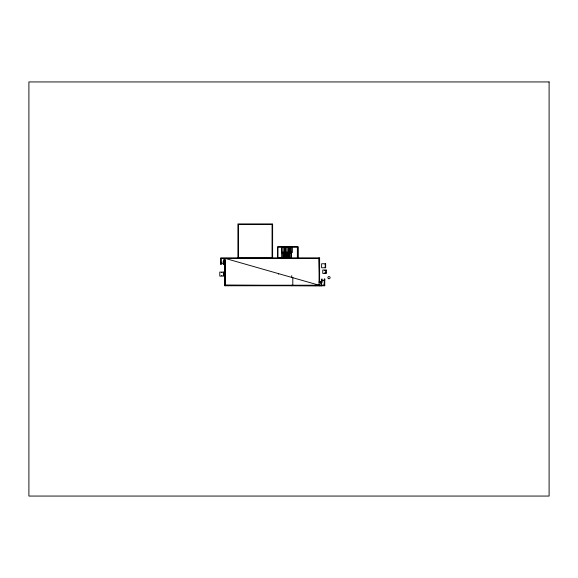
<?xml version="1.0" encoding="UTF-8"?>
<svg xmlns="http://www.w3.org/2000/svg" width="578" height="578" viewBox="0 0 578 578"><rect width="100%" height="100%" fill="white"/><g stroke="black" fill="none" stroke-linecap="round" stroke-linejoin="round"><path stroke-width="0.87" d="M321.628 285.221L321.621 285.756L224.719 285.221L324.215 285.221L324.749 285.756L324.749 279.058L324.215 279.058L324.215 285.221L321.621 285.756L321.621 279.058L322.156 279.058L322.156 282.274L319.078 282.274M324.215 285.221L324.749 279.058M223.823 261.364L225.254 261.364L223.823 258.417L223.823 264.579L223.289 264.579L223.289 261.198L224.719 261.364L225.254 285.221L225.254 258.417L319.078 285.221L321.621 282.274L319.078 281.739L321.621 281.739M281.5 252.246L291.55 252.246L291.55 257.882M281.5 252.514L292.36 252.514L292.36 247.153M291.55 252.788L281.5 252.788L281.5 247.153M277.975 257.788L291.457 257.788M238.454 258.055L272.072 258.055M220.695 258.417L319.078 258.417M223.289 261.899L224.719 261.899L223.289 261.198M221.23 263.243L223.289 263.243M325.132 264.291L325.645 264.291M325.132 267.238L325.645 267.238M324.337 270.461L326.18 270.461M221.562 272.628L221.952 272.628M324.337 272.968L326.18 272.968M221.562 275.576L221.952 275.576M322.156 280.395L324.215 280.395M324.749 285.756L224.719 285.756L224.719 261.364M278.683 274.232L278.56 273.762M325.833 270.461L325.833 272.968M325.241 264.291L325.241 267.238M319.612 285.221L319.612 285.756M319.078 285.221L319.078 257.882L319.612 281.739L319.612 257.882L220.695 257.882L220.695 264.579L221.23 264.579L221.23 258.417M315.588 285.221L315.588 285.756M298.169 257.882L298.169 246.712L277.527 246.712L277.527 257.882M297.721 257.882L297.721 247.153L277.975 247.153L277.975 258.323M297.359 247.471L297.359 257.882M292.808 285.221L292.808 277.411L291.731 277.411L291.731 275.648M291.731 285.221L291.731 285.756M291.016 247.153L291.016 258.323M290.886 247.153L290.886 252.514M289.809 252.514L289.809 257.882M289.679 247.153L289.679 257.882M289.542 247.153L289.542 252.514M288.473 252.514L288.473 257.882M288.335 247.153L288.335 257.882M288.205 247.153L288.205 252.514M287.129 252.514L287.129 257.882M286.999 252.514L286.999 257.882M286.861 247.153L286.861 252.514M285.792 252.514L285.792 257.882M285.655 247.153L285.604 258.323M285.525 247.153L285.525 252.514M284.448 252.514L284.448 257.882M284.318 247.153L284.318 257.882M284.181 247.153L284.181 252.514M283.112 252.514L283.112 257.882M282.974 252.514L282.974 257.882M282.844 247.153L282.844 252.514M281.638 247.153L281.638 257.882M272.614 257.882L272.614 223.932L237.919 223.932L237.919 257.882M272.072 258.236L272.072 224.502L238.454 224.502L238.454 258.236M225.788 285.221L225.788 285.756M223.404 272.628L223.404 275.576M220.695 262.658A1.994 1.994 0 0 1 221.128 262.253M223.39 262.253A1.994 1.994 0 0 1 223.823 262.658M324.749 280.98A1.994 1.994 0 0 1 324.547 281.197M549.1 81.939L28.9 81.939L28.9 496.061L549.1 496.061L549.1 81.939M325.645 263.756L321.621 263.756L321.621 267.773L325.645 267.773L325.645 263.756M326.18 270.005L322.762 270.005L322.762 273.423L326.18 273.423L326.18 270.005M223.809 272.094L219.785 272.094L219.785 276.118L223.809 276.118L223.809 272.094M328.434 278.632A1.12 1.12 0 0 0 330.11 277.664A1.12 1.12 0 0 0 328.434 276.696A1.12 1.12 0 0 0 328.434 278.632"/></g></svg>
